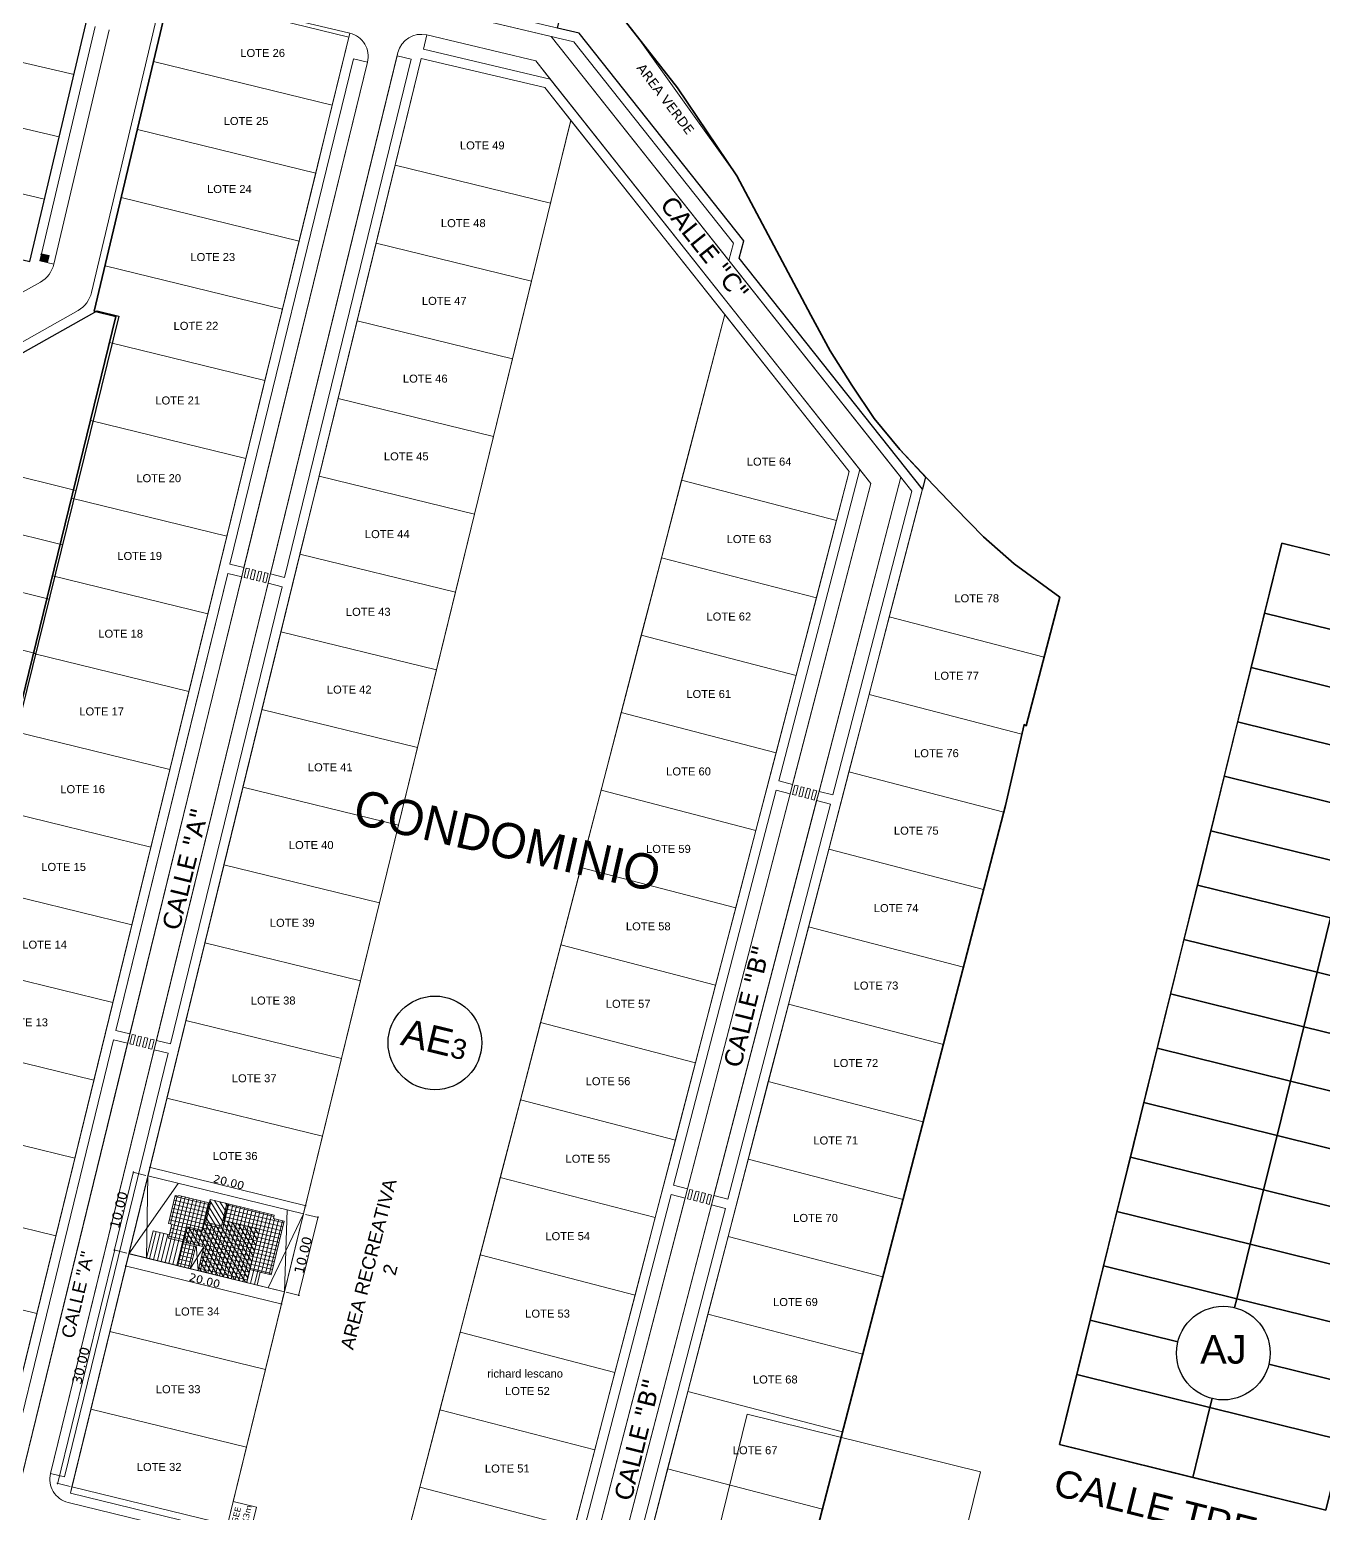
# Model space of a CAD drawing. Header units: millimetres. Extents: x 547073 to 557369, y 9424164 to 9429566.
# Drawn here: x 548943.2 to 549104.9, y 9427063.9 to 9427249.3 of the extents above; entities that cross this region are included whole.
import ezdxf

# ---------------------------------------------------------------- set-up
doc = ezdxf.new("R2010")
doc.units = ezdxf.units.MM
for name, color, linetype, lineweight in [('00 Estacionamientos', 251, 'Continuous', 15), ('00 Lotes', 7, 'Continuous', 15), ('00 Manzana', 170, 'Continuous', 25), ('00 Recreación pública', 94, 'Continuous', 15), ('00 Veredas', 253, 'Continuous', 15), ('cotas', 51, 'Continuous', 25), ('MANZANAS', 1, 'Continuous', 30), ('textos_Pen_No__5', 240, 'Continuous', 15), ('VIVIENDA', 7, 'Continuous', 30), ('Z - TRAZADO AREAS VERDES', 3, 'Continuous', 9), ('Z -TRAZADO BLOCKGRASS', 129, 'Continuous', 9), ('Z-TRAZADO COTAS 1', 5, 'Continuous', 20), ('Z-TRAZADO LOTES', 1, 'Continuous', 13), ('Z-TRAZADO VEREDAS', 6, 'Continuous', 20), ('Z-TRAZADO VIAS', 7, 'Continuous', 9)]:
    doc.layers.add(name, color=color, linetype=linetype, lineweight=lineweight)
doc.layers.add('TEXTO-CATASTRO', color=12, linetype='Continuous')
doc.layers.add('Y56', color=112, linetype='Continuous')
doc.styles.add('- Txt B', font='verdana.ttf', dxfattribs={"height": 0.4})
doc.styles.add('- Txt K', font='verdana.ttf', dxfattribs={"height": 0.15})
doc.styles.add('KBYOZ', font='micross.ttf')
doc.dimstyles.new('1EN100', dxfattribs={"dimtxt": 0.15, "dimasz": 0.15, "dimexe": 0.1, "dimexo": 0.25, "dimgap": 0.05, "dimtad": 1, "dimzin": 1, "dimdsep": 46, "dimtxsty": '- Txt K', "dimblk": 'ARCHTICK', "dimcen": 0, "dimdle": 0.1, "dimclrd": 256, "dimclre": 256, "dimclrt": 7, "dimadec": 0, "dimazin": 0, "dimtfac": 1, "dimtix": 1, "dimtmove": 0, "dimatfit": 1, "dimfxl": 0.1, "dimtvp": 1, "dimtolj": 1, "dimtzin": 0, "dimlwd": 9, "dimlwe": 9, "dimarcsym": 0})

# ---------------------------------------------------------------- blocks, each defined once
blk = doc.blocks.new('A$C7D0267D4')
at = {"layer": 'MANZANAS'}
blk.add_lwpolyline([(452.14, 413.52), (479.92, 526.14), (513.22, 517.93), (485.44, 405.3), (452.14, 413.52)], dxfattribs=at)
at = {"layer": 'TEXTO-CATASTRO'}
blk.add_circle((472.62, 424.94), 5.85, dxfattribs=at)
at = {"layer": 'VIVIENDA'}
for points in [[(496.57, 522.03), (479.92, 526.14), (477.76, 517.4), (494.41, 513.3)], [(494.41, 513.3), (477.76, 517.4), (476.09, 510.61), (492.74, 506.5)], [(492.74, 506.5), (476.09, 510.61), (474.41, 503.81), (491.06, 499.7)], [(491.06, 499.7), (474.41, 503.81), (472.73, 497.01), (489.38, 492.91)], [(489.38, 492.91), (472.73, 497.01), (471.06, 490.22), (487.71, 486.11)], [(487.71, 486.11), (471.06, 490.22), (469.38, 483.42), (486.03, 479.31)], [(469.38, 483.42), (467.7, 476.62), (484.36, 472.52), (486.03, 479.31)], [(502.68, 475.21), (486.03, 479.31), (484.36, 472.52), (501.01, 468.41)], [(484.36, 472.52), (467.7, 476.62), (466.03, 469.83), (482.68, 465.72)], [(501.01, 468.41), (484.36, 472.52), (482.68, 465.72), (499.33, 461.62)], [(482.68, 465.72), (466.03, 469.83), (464.35, 463.03), (481, 458.93)], [(499.33, 461.62), (482.68, 465.72), (481, 458.93), (497.65, 454.82)], [(481, 458.93), (464.35, 463.03), (462.68, 456.24), (479.33, 452.13)], [(497.65, 454.82), (481, 458.93), (479.33, 452.13), (495.98, 448.02)], [(479.33, 452.13), (462.68, 456.24), (461, 449.44), (477.65, 445.33)], [(495.98, 448.02), (479.33, 452.13), (477.65, 445.33), (494.3, 441.23)], [(477.65, 445.33), (461, 449.44), (459.32, 442.64), (475.98, 438.54)], [(494.3, 441.23), (477.65, 445.33), (475.98, 438.54), (492.63, 434.43)], [(475.98, 438.54), (459.32, 442.64), (457.65, 435.85), (474.3, 431.74)], [(492.63, 434.43), (475.98, 438.54), (474.3, 431.74), (490.95, 427.63)], [(470.95, 418.15), (454.3, 422.25), (452.14, 413.52), (468.79, 409.41)], [(487.6, 414.04), (470.95, 418.15), (468.79, 409.41), (485.44, 405.3)]]:
    blk.add_lwpolyline(points, close=True, dxfattribs=at)
for points in [[(474.02, 430.62), (474.3, 431.74), (457.65, 435.85), (455.97, 429.05), (466.94, 426.34)], [(478.3, 423.54), (489.27, 420.84), (490.95, 427.63), (474.3, 431.74), (474.02, 430.62)], [(466.94, 426.34), (455.97, 429.05), (454.3, 422.25), (470.95, 418.15), (471.22, 419.26)], [(471.22, 419.26), (470.95, 418.15), (487.6, 414.04), (489.27, 420.84), (478.3, 423.54)]]:
    blk.add_lwpolyline(points, dxfattribs=at)
at = {"layer": 'TEXTO-CATASTRO', "insert": (472.63, 425.38), "char_height": 3.564, "width": 0.000165, "attachment_point": 5, "rotation": 0.0806, "style": 'KBYOZ'}
blk.add_mtext('AJ', dxfattribs=at)
at = {"layer": 'TEXTO-CATASTRO', "color": 7, "insert": (465.69, 405.35), "char_height": 3.4, "width": 0.0000000002, "attachment_point": 5, "rotation": 346, "style": 'KBYOZ'}
blk.add_mtext('CALLE TRES', dxfattribs=at)
blk = doc.blocks.new('_ArchTick')
at = {"color": 0, "linetype": 'ByBlock', "const_width": 0.15}
blk.add_lwpolyline([(-0.5, -0.5), (0.5, 0.5)], dxfattribs=at)
blk = doc.blocks.new('*D150')
at = {"layer": '00 Lotes', "lineweight": 9, "transparency": 16777216}
for p, q in [((548953.78, 9427096.72), (548956.2, 9427106.63)), ((548957.74, 9427106.15), (548956.08, 9427106.56)), ((548955.37, 9427096.44), (548953.71, 9427096.84))]:
    blk.add_line(p, q, dxfattribs=at)
at = {"layer": 'Defpoints', "color": 0, "lineweight": 70, "transparency": 16777216}
for p in [(548956.18, 9427106.53), (548957.99, 9427106.09), (548955.61, 9427096.38)]:
    blk.add_point(p, dxfattribs=at)
at = {"layer": '00 Lotes', "lineweight": 9, "transparency": 16777216, "xscale": 0.15, "yscale": 0.15, "zscale": 0.15}
for p, rotation in [((548956.18, 9427106.53), 76.2658366561092), ((548953.81, 9427096.82), 256.2658366561092)]:
    blk.add_blockref('_ArchTick', p, dxfattribs=dict(at, rotation=rotation))
at = {"layer": '00 Lotes', "color": 7, "lineweight": 70, "transparency": 16777216, "insert": (548954.34, 9427101.84), "char_height": 0.15, "attachment_point": 5, "rotation": 76.2658, "style": '- Txt K'}
blk.add_mtext('\\A1;{\\H8x;10.00}', dxfattribs=at)
blk = doc.blocks.new('*D152')
at = {"layer": '00 Lotes', "lineweight": 9, "transparency": 16777216}
for p, q in [((548958.05, 9427106.33), (548958.27, 9427107.24)), ((548958.15, 9427107.17), (548977.77, 9427102.37)), ((548977.47, 9427101.58), (548977.69, 9427102.49))]:
    blk.add_line(p, q, dxfattribs=at)
at = {"layer": 'Defpoints', "color": 0, "lineweight": 70, "transparency": 16777216}
for p in [(548957.99, 9427106.09), (548977.67, 9427102.39), (548977.41, 9427101.34)]:
    blk.add_point(p, dxfattribs=at)
at = {"layer": '00 Lotes', "lineweight": 9, "transparency": 16777216, "xscale": 0.15, "yscale": 0.15, "zscale": 0.15}
for p, rotation in [((548958.24, 9427107.14), 166.2597711168246), ((548977.67, 9427102.39), 346.2597711168246)]:
    blk.add_blockref('_ArchTick', p, dxfattribs=dict(at, rotation=rotation))
at = {"layer": '00 Lotes', "color": 7, "lineweight": 70, "transparency": 16777216, "insert": (548968.09, 9427105.32), "char_height": 0.15, "attachment_point": 5, "rotation": 346.2598, "style": '- Txt K'}
blk.add_mtext('\\A1;{\\H6.66667x;20.00}', dxfattribs=at)
blk = doc.blocks.new('*D154')
at = {"layer": '00 Lotes', "lineweight": 9, "transparency": 16777216}
for p, q in [((548976.82, 9427091.09), (548979.24, 9427101)), ((548977.66, 9427101.28), (548979.32, 9427100.88)), ((548975.28, 9427091.57), (548976.94, 9427091.16))]:
    blk.add_line(p, q, dxfattribs=at)
at = {"layer": 'Defpoints', "color": 0, "lineweight": 70, "transparency": 16777216}
for p in [(548977.41, 9427101.34), (548979.22, 9427100.9), (548975.04, 9427091.63)]:
    blk.add_point(p, dxfattribs=at)
at = {"layer": '00 Lotes', "lineweight": 9, "transparency": 16777216, "xscale": 0.15, "yscale": 0.15, "zscale": 0.15}
for p, rotation in [((548979.22, 9427100.9), 76.25370556771273), ((548976.84, 9427091.19), 256.2537055677128)]:
    blk.add_blockref('_ArchTick', p, dxfattribs=dict(at, rotation=rotation))
at = {"layer": '00 Lotes', "color": 7, "lineweight": 70, "transparency": 16777216, "insert": (548977.38, 9427096.2), "char_height": 0.15, "attachment_point": 5, "rotation": 76.2537, "style": '- Txt K'}
blk.add_mtext('\\A1;{\\H8x;10.00}', dxfattribs=at)
blk = doc.blocks.new('*D156')
at = {"layer": '00 Lotes', "lineweight": 9, "transparency": 16777216}
for p, q in [((548955.14, 9427094.86), (548974.76, 9427090.06)), ((548955.55, 9427096.14), (548955.21, 9427094.74)), ((548974.98, 9427091.38), (548974.64, 9427089.99))]:
    blk.add_line(p, q, dxfattribs=at)
at = {"layer": 'Defpoints', "color": 0, "lineweight": 70, "transparency": 16777216}
for p in [(548955.61, 9427096.38), (548975.04, 9427091.63), (548974.66, 9427090.08)]:
    blk.add_point(p, dxfattribs=at)
at = {"layer": '00 Lotes', "lineweight": 9, "transparency": 16777216, "xscale": 0.15, "yscale": 0.15, "zscale": 0.15}
for p, rotation in [((548955.23, 9427094.83), 166.2574379351827), ((548974.66, 9427090.08), 346.2574379351827)]:
    blk.add_blockref('_ArchTick', p, dxfattribs=dict(at, rotation=rotation))
at = {"layer": '00 Lotes', "color": 7, "lineweight": 70, "transparency": 16777216, "insert": (548965.08, 9427093.01), "char_height": 0.15, "attachment_point": 5, "rotation": 346.2574, "style": '- Txt K'}
blk.add_mtext('\\A1;{\\H6.66667x;20.00}', dxfattribs=at)
blk = doc.blocks.new('*D158')
at = {"layer": '00 Lotes', "lineweight": 9, "transparency": 16777216}
for p, q in [((548953.84, 9427096.91), (548946.68, 9427067.57)), ((548955.37, 9427096.44), (548953.72, 9427096.84)), ((548948.26, 9427067.29), (548946.61, 9427067.69))]:
    blk.add_line(p, q, dxfattribs=at)
at = {"layer": 'Defpoints', "color": 0, "lineweight": 70, "transparency": 16777216}
for p in [(548955.61, 9427096.38), (548946.71, 9427067.67), (548948.5, 9427067.23)]:
    blk.add_point(p, dxfattribs=at)
at = {"layer": '00 Lotes', "lineweight": 9, "transparency": 16777216, "xscale": 0.15, "yscale": 0.15, "zscale": 0.15}
for p, rotation in [((548953.82, 9427096.82), 76.28998156392312), ((548946.71, 9427067.67), 256.2899815639231)]:
    blk.add_blockref('_ArchTick', p, dxfattribs=dict(at, rotation=rotation))
at = {"layer": '00 Lotes', "color": 7, "lineweight": 70, "transparency": 16777216, "insert": (548949.61, 9427082.4), "char_height": 0.15, "attachment_point": 5, "rotation": 76.29, "style": '- Txt K'}
blk.add_mtext('\\A1;{\\H8x;30.00}', dxfattribs=at)
blk = doc.blocks.new('GBDFBDF')
at = {"layer": 'textos_Pen_No__5', "lineweight": 0, "true_color": 0x00bb5e}
h = blk.add_hatch(dxfattribs=at)
h.set_pattern_fill('_USER', color=112, scale=0.5, angle=270, pattern_type=0)
h.set_pattern_definition([(269.999999991, (-11.927, 0), (0.5, -8e-11), [])])
h.paths.add_polyline_path([(549109.78, 9427222.54), (549112.68, 9427222.54), (549112.68, 9427220.54), (549110.23, 9427220.54), (549110.23, 9427216.49), (549110.33, 9427216.49), (549110.33, 9427216.04), (549113.93, 9427216.04), (549113.93, 9427216.49), (549115.73, 9427216.49), (549115.73, 9427218.44), (549118.78, 9427218.44), (549118.78, 9427220.04), (549115.73, 9427220.04), (549115.73, 9427221.04), (549116.43, 9427221.04), (549118.78, 9427221.04), (549118.78, 9427227.29), (549117.13, 9427227.29), (549117.13, 9427230.04), (549110.23, 9427230.04), (549110.23, 9427228.64), (549109.78, 9427228.64)])
h = blk.add_hatch(dxfattribs=at)
h.set_pattern_fill('_USER', color=112, scale=0.5, angle=180, pattern_type=0)
h.set_pattern_definition([(179.999999991, (0, 0), (-8e-11, -0.5), [])])
h.paths.add_polyline_path([(549118.78, 9427228.64), (549117.13, 9427228.64), (549117.13, 9427230.04), (549110.23, 9427230.04), (549110.23, 9427228.64), (549109.78, 9427228.64), (549109.78, 9427222.54), (549112.68, 9427222.54), (549112.68, 9427220.54), (549110.23, 9427220.54), (549110.23, 9427216.49), (549110.33, 9427216.49), (549110.33, 9427216.04), (549113.93, 9427216.04), (549113.93, 9427216.49), (549115.28, 9427216.49), (549115.28, 9427214.41), (549118.78, 9427214.41), (549118.78, 9427220.04), (549115.73, 9427220.04), (549115.73, 9427221.04), (549116.43, 9427221.04), (549118.78, 9427221.04)])
h = blk.add_hatch(dxfattribs=at)
h.set_pattern_fill('_USER', color=112, scale=0.5, angle=225, pattern_type=0)
h.set_pattern_definition([(224.999999991, (-49.28676, 0.0017), (0.353553390537, -0.35355339065), [])])
h.paths.add_polyline_path([(549111.93, 9427222.69), (549109.78, 9427222.69), (549109.78, 9427220.39), (549113.78, 9427220.39), (549113.78, 9427218.44), (549115.73, 9427218.4), (549115.73, 9427221.04), (549118.78, 9427221.04), (549118.78, 9427227.29), (549111.93, 9427227.29)])
for p, q in [((549118.78, 9427232.14, 0), (549108.78, 9427230.04, 0)), ((549118.78, 9427230.04, 0), (549108.78, 9427232.14, 0)), ((549115.73, 9427220.04, 0), (549118.78, 9427221.04, 0)), ((549115.73, 9427221.04, 0), (549118.78, 9427220.04, 0)), ((549118.78, 9427212.14, 0), (549108.78, 9427216.04, 0)), ((549108.78, 9427212.14, 0), (549118.78, 9427214.41, 0))]:
    blk.add_line(p, q)
at = {"elevation": 0}
for points in [[(549108.78, 9427212.14), (549118.78, 9427212.14), (549118.78, 9427232.14), (549108.78, 9427232.14)], [(549118.78, 9427227.29), (549117.13, 9427227.29), (549117.13, 9427230.04), (549110.23, 9427230.04), (549110.23, 9427228.64), (549109.78, 9427228.64), (549109.78, 9427222.54), (549112.68, 9427222.54), (549112.68, 9427220.54), (549110.23, 9427220.54), (549110.23, 9427216.49), (549110.33, 9427216.49), (549110.33, 9427216.04), (549113.93, 9427216.04), (549113.93, 9427216.49), (549115.73, 9427216.49), (549115.73, 9427218.44), (549118.78, 9427218.44), (549118.78, 9427220.04), (549115.73, 9427220.04), (549115.73, 9427221.04), (549116.43, 9427221.04), (549116.43, 9427221.04), (549118.78, 9427221.04)], [(549118.78, 9427228.64), (549117.13, 9427228.64), (549117.13, 9427230.04), (549110.23, 9427230.04), (549110.23, 9427228.64), (549109.78, 9427228.64), (549109.78, 9427222.54), (549112.68, 9427222.54), (549112.68, 9427220.54), (549110.23, 9427220.54), (549110.23, 9427216.49), (549110.33, 9427216.49), (549110.33, 9427216.04), (549113.93, 9427216.04), (549113.93, 9427216.49), (549115.28, 9427216.49), (549115.28, 9427214.41), (549118.78, 9427214.41), (549118.78, 9427220.04), (549115.73, 9427220.04), (549115.73, 9427221.04), (549116.43, 9427221.04), (549116.43, 9427221.04), (549118.78, 9427221.04)], [(549113.78, 9427218.44), (549115.73, 9427218.4), (549115.73, 9427221.04), (549118.78, 9427221.04), (549118.78, 9427227.29), (549111.93, 9427227.29), (549111.93, 9427222.69), (549109.78, 9427222.69), (549109.78, 9427220.39), (549113.78, 9427220.39)]]:
    blk.add_lwpolyline(points, close=True, dxfattribs=at)

msp = doc.modelspace()

# ---------------------------------------------------------------- hatches: boundary and pattern name
h = msp.add_hatch()
h.set_pattern_fill('ANSI31', color=256, scale=0.85, angle=211, style=0)
h.set_pattern_definition([(256, (-6120.45241, 7539.05218), (0.1030939209168, -0.0257042014075), [])])
h.paths.add_polyline_path([(548945.665, 9427221.087), (548944.692, 9427221.317), (548944.485, 9427220.441), (548945.458, 9427220.211)])

# ---------------------------------------------------------------- linework, layer by layer
at = {"lineweight": 35}
msp.add_lwpolyline([(548962.308, 9427260.625), (548951.279, 9427214.145), (548953.98, 9427213.484), (548903.3, 9427006.222)], dxfattribs=at)
msp.add_lwpolyline([(548940.893, 9426997.03, -0.0320832), (548995.696, 9427028.56), (549015.01, 9427037.566, -0.0124437), (549037.713, 9427046.894), (549065.143, 9427152.373), (549067.469, 9427162.495), (549067.737, 9427162.349), (549071.918, 9427178.427), (549066.211, 9427182.574), (549062.407, 9427185.958), (549058.867, 9427189.558), (549055.376, 9427193.179), (549051.94, 9427196.844), (549048.741, 9427200.725), (549045.925, 9427204.915), (549043.231, 9427209.196), (549040.807, 9427213.664), (549031.59, 9427231.046), (549024.17, 9427242.041), (549014.473, 9427254.476)], format="xyb", dxfattribs=at)
at = {"layer": '00 Estacionamientos'}
msp.add_line((548946.237, 9427220.027), (548953.163, 9427249.316), dxfattribs=at)
at = {"layer": '00 Lotes'}
for p, q in [((548948.752, 9427243.698), (548934.154, 9427247.15)), ((548946.91, 9427235.912), (548932.313, 9427239.364)), ((548945.069, 9427228.127), (548930.472, 9427231.579)), ((548927.727, 9427196.992), (548948.991, 9427191.748)), ((548926.051, 9427190.195), (548947.314, 9427184.951)), ((548924.375, 9427183.399), (548945.638, 9427178.155)), ((548922.698, 9427176.603), (548943.962, 9427171.359))]:
    msp.add_line(p, q, dxfattribs=at)
for points in [[(548981.027, 9427239.898), (548983.106, 9427248.397), (548960.706, 9427253.874), (548958.686, 9427245.36)], [(548978.949, 9427231.398), (548981.027, 9427239.898), (548958.686, 9427245.36), (548956.666, 9427236.847)], [(549008.292, 9427227.62), (549010.822, 9427237.969), (549007.564, 9427242.076), (548992.132, 9427245.737), (548988.864, 9427232.371)], [(548976.871, 9427222.898), (548978.949, 9427231.398), (548956.666, 9427236.847), (548954.646, 9427228.333)], [(549005.916, 9427217.907), (549008.292, 9427227.62), (548988.864, 9427232.371), (548986.489, 9427222.657)], [(548974.793, 9427214.399), (548976.871, 9427222.898), (548954.646, 9427228.333), (548952.626, 9427219.819)], [(549003.541, 9427208.193), (549005.916, 9427217.907), (548986.489, 9427222.657), (548984.114, 9427212.943)], [(548972.607, 9427205.462), (548974.793, 9427214.399), (548952.626, 9427219.819), (548951.279, 9427214.145), (548953.98, 9427213.484), (548953.18, 9427210.212)], [(549024.666, 9427193.018), (549030.058, 9427213.719), (549045.617, 9427194.104), (549044.026, 9427187.984)], [(549001.166, 9427198.479), (549003.541, 9427208.193), (548984.114, 9427212.943), (548981.738, 9427203.229)], [(548950.804, 9427200.499), (548953.18, 9427210.212), (548972.607, 9427205.462), (548970.232, 9427195.748)], [(548998.791, 9427188.765), (549001.166, 9427198.479), (548981.738, 9427203.229), (548979.363, 9427193.516)], [(548948.429, 9427190.785), (548950.804, 9427200.499), (548970.232, 9427195.748), (548967.857, 9427186.034)], [(548996.416, 9427179.051), (548998.791, 9427188.765), (548979.363, 9427193.516), (548976.988, 9427183.802)], [(549041.509, 9427178.306), (549044.026, 9427187.984), (549024.67, 9427193.017), (549022.153, 9427183.339)], [(549069.963, 9427170.906), (549071.918, 9427178.427), (549066.211, 9427182.574), (549062.407, 9427185.958), (549058.867, 9427189.558), (549055.376, 9427193.179), (549055.152, 9427193.419), (549055.152, 9427193.419), (549050.606, 9427175.94), (549069.963, 9427170.906)], [(548946.054, 9427181.071), (548948.429, 9427190.785), (548967.857, 9427186.034), (548965.482, 9427176.321)], [(548994.04, 9427169.338), (548996.416, 9427179.051), (548976.988, 9427183.802), (548974.613, 9427174.088)], [(549038.992, 9427168.627), (549041.509, 9427178.306), (549022.153, 9427183.339), (549019.636, 9427173.661)], [(548943.679, 9427171.357), (548946.054, 9427181.071), (548965.482, 9427176.321), (548963.107, 9427166.607)], [(549067.193, 9427161.294), (549067.469, 9427162.495), (549067.737, 9427162.349), (549069.963, 9427170.906), (549050.606, 9427175.94), (549048.09, 9427166.262)], [(548991.665, 9427159.624), (548994.04, 9427169.338), (548974.613, 9427174.088), (548972.238, 9427164.374)], [(549036.475, 9427158.949), (549038.992, 9427168.627), (549019.636, 9427173.661), (549017.119, 9427163.983)], [(548941.304, 9427161.643), (548943.679, 9427171.357), (548963.107, 9427166.607), (548960.731, 9427156.893)], [(549064.929, 9427151.55), (549065.143, 9427152.373), (549067.193, 9427161.294), (549048.09, 9427166.262), (549045.573, 9427156.583)], [(548989.29, 9427149.91), (548991.665, 9427159.624), (548972.238, 9427164.374), (548969.862, 9427154.66)], [(549033.959, 9427149.271), (549036.475, 9427158.949), (549017.119, 9427163.983), (549014.602, 9427154.305)], [(548938.928, 9427151.93), (548941.304, 9427161.643), (548960.731, 9427156.893), (548958.356, 9427147.179)], [(549062.412, 9427141.872), (549064.929, 9427151.55), (549045.573, 9427156.583), (549043.056, 9427146.905)], [(548986.915, 9427140.196), (548989.29, 9427149.91), (548969.862, 9427154.66), (548967.487, 9427144.946)], [(549031.442, 9427139.593), (549033.959, 9427149.271), (549014.602, 9427154.305), (549012.086, 9427144.627)], [(548936.553, 9427142.216), (548938.928, 9427151.93), (548958.356, 9427147.179), (548955.981, 9427137.465)], [(549059.895, 9427132.194), (549062.412, 9427141.872), (549043.056, 9427146.905), (549040.539, 9427137.227)], [(548984.54, 9427130.482), (548986.915, 9427140.196), (548967.487, 9427144.946), (548965.112, 9427135.233)], [(549028.925, 9427129.915), (549031.442, 9427139.593), (549012.086, 9427144.627), (549009.569, 9427134.949)], [(548934.178, 9427132.502), (548936.553, 9427142.216), (548955.981, 9427137.465), (548953.606, 9427127.751)], [(549057.379, 9427122.516), (549059.895, 9427132.194), (549040.539, 9427137.227), (549038.022, 9427127.549)], [(548982.164, 9427120.768), (548984.54, 9427130.482), (548965.112, 9427135.233), (548962.737, 9427125.519)], [(549026.408, 9427120.237), (549028.925, 9427129.915), (549009.569, 9427134.949), (549007.052, 9427125.271)], [(548931.803, 9427122.788), (548934.178, 9427132.502), (548953.606, 9427127.751), (548951.23, 9427118.038)], [(549054.862, 9427112.837), (549057.379, 9427122.516), (549038.022, 9427127.549), (549035.506, 9427117.871)], [(548979.789, 9427111.055), (548982.164, 9427120.768), (548962.737, 9427125.519), (548960.361, 9427115.805)], [(549023.891, 9427110.559), (549026.408, 9427120.237), (549007.052, 9427125.271), (549004.535, 9427115.592)], [(548929.428, 9427113.074), (548931.803, 9427122.788), (548951.23, 9427118.038), (548948.855, 9427108.324)], [(549052.345, 9427103.159), (549054.862, 9427112.837), (549035.506, 9427117.871), (549032.989, 9427108.193)], [(548977.414, 9427101.341), (548979.789, 9427111.055), (548960.361, 9427115.805), (548957.986, 9427106.091)], [(549021.375, 9427100.881), (549023.891, 9427110.559), (549004.535, 9427115.592), (549002.018, 9427105.914)], [(548927.052, 9427103.36), (548929.428, 9427113.074), (548948.855, 9427108.324), (548946.48, 9427098.61)], [(549049.828, 9427093.481), (549052.345, 9427103.159), (549032.989, 9427108.193), (549030.472, 9427098.515)], [(548975.039, 9427091.627), (548977.414, 9427101.341), (548957.986, 9427106.091), (548955.611, 9427096.377)], [(549018.858, 9427091.203), (549021.375, 9427100.881), (549002.018, 9427105.914), (548999.501, 9427096.236)], [(548924.677, 9427093.647), (548927.052, 9427103.36), (548946.48, 9427098.61), (548944.105, 9427088.896)], [(549047.311, 9427083.803), (549049.828, 9427093.481), (549030.472, 9427098.515), (549027.955, 9427088.837)], [(548972.664, 9427081.913), (548975.039, 9427091.627), (548955.611, 9427096.377), (548953.236, 9427086.663)], [(549016.341, 9427081.525), (549018.858, 9427091.203), (548999.501, 9427096.236), (548996.985, 9427086.558)], [(548922.302, 9427083.933), (548924.677, 9427093.647), (548944.105, 9427088.896), (548941.73, 9427079.182)], [(549044.794, 9427074.125), (549047.311, 9427083.803), (549027.955, 9427088.837), (549025.438, 9427079.159)], [(548970.288, 9427072.199), (548972.664, 9427081.913), (548953.236, 9427086.663), (548950.861, 9427076.95)], [(549013.824, 9427071.846), (549016.341, 9427081.525), (548996.985, 9427086.558), (548994.468, 9427076.88)], [(549042.278, 9427064.447), (549044.794, 9427074.125), (549025.438, 9427079.159), (549022.921, 9427069.481)], [(548967.913, 9427062.485), (548970.288, 9427072.199), (548950.861, 9427076.95), (548948.485, 9427067.236)], [(549011.307, 9427062.168), (549013.824, 9427071.846), (548994.468, 9427076.88), (548991.951, 9427067.202)], [(549039.761, 9427054.769), (549042.278, 9427064.447), (549022.921, 9427069.481), (549020.405, 9427059.802)], [(549008.79, 9427052.49), (549011.307, 9427062.168), (548991.951, 9427067.202), (548989.361, 9427057.241)]]:
    msp.add_lwpolyline(points, close=True, dxfattribs=at)
at = {"layer": '00 Manzana'}
msp.add_lwpolyline([(548928.631, 9427223.794), (548943.228, 9427220.342), (548950.245, 9427250.012), (548961.551, 9427297.503), (548968.488, 9427324.487), (548976.916, 9427360.766, -1.4470924), (548976.916, 9427360.766), (548976.916, 9427360.766), (548976.916, 9427360.766), (548976.916, 9427360.766), (548976.916, 9427360.766), (548962.352, 9427364.357), (548953.917, 9427328.052), (548946.99, 9427301.107), (548946.99, 9427301.107), (548946.99, 9427301.107), (548935.653, 9427253.486), (548928.631, 9427223.794)], format="xyb", dxfattribs=at)
msp.add_lwpolyline([(548881.993, 9427011.548), (548928.808, 9427201.377), (548951.64, 9427214.195), (548954.361, 9427213.524), (548954.361, 9427213.524), (548903.257, 9427006.304), (548903.257, 9427006.304), (548903.257, 9427006.304), (548881.993, 9427011.548)], dxfattribs=at)
at = {"layer": '00 Recreación pública'}
msp.add_lwpolyline([(549032.873, 9427076.301), (549062.001, 9427069.118), (549051.944, 9427028.34), (549022.817, 9427035.523), (549032.873, 9427076.301)], dxfattribs=at)
at = {"layer": '00 Veredas'}
for p, q in [((548958.418, 9427248.072), (548969.706, 9427295.484)), ((548944.485, 9427220.441), (548951.412, 9427249.735)), ((548950.946, 9427216.479), (548958.418, 9427248.072)), ((548945.665, 9427221.087), (548944.692, 9427221.317)), ((548945.458, 9427220.211), (548945.665, 9427221.087)), ((548946.237, 9427220.027), (548944.485, 9427220.441)), ((548940.74, 9427215.645), (548944.544, 9427217.781)), ((548929.089, 9427202.911), (548949.254, 9427214.232))]:
    msp.add_line(p, q, dxfattribs=at)
for centre in [(548942.831, 9427220.833), (548947.54, 9427217.284)]:
    msp.add_arc(centre, 3.5, 299.31243, 346.69494, dxfattribs=at)
at = {"layer": 'TEXTO-CATASTRO'}
msp.add_lwpolyline([(549043.231, 9427209.196), (549045.925, 9427204.915), (549048.741, 9427200.725), (549051.94, 9427196.844), (549055.152, 9427193.418), (549054.76, 9427191.911), (549031.882, 9427220.752), (549032.449, 9427222.933), (549011.881, 9427248.862), (549009.167, 9427249.506), (549011.436, 9427259.069), (549014.63, 9427255.102), (549014.473, 9427254.476), (549024.17, 9427242.041), (549031.586, 9427231.052), (549031.59, 9427231.047), (549040.807, 9427213.664)], close=True, dxfattribs=at)
msp.add_circle((548993.845, 9427122.716), 5.85, dxfattribs=at)
at = {"layer": 'Z - TRAZADO AREAS VERDES', "transparency": 33554684}
msp.add_lwpolyline([(549014.63, 9427255.102), (549011.436, 9427259.069), (549009.167, 9427249.506), (549011.881, 9427248.862), (549032.449, 9427222.933), (549031.882, 9427220.752), (549054.76, 9427191.911), (549055.152, 9427193.418), (549051.943, 9427196.841), (549048.736, 9427200.731), (549045.924, 9427204.917), (549043.234, 9427209.191), (549040.807, 9427213.664), (549031.586, 9427231.052), (549018.62, 9427249.159), (549014.473, 9427254.476)], dxfattribs=at)
for points in [[(548960.706, 9427253.874), (548960.784, 9427254.203), (548983.224, 9427248.879), (548983.106, 9427248.397)], [(548948.295, 9427066.459), (548948.485, 9427067.236), (548967.913, 9427062.485), (548970.827, 9427061.773), (548971.54, 9427064.687), (548968.626, 9427065.4), (549010.667, 9427237.334), (549010.667, 9427237.334), (549010.822, 9427237.969), (549010.822, 9427237.969), (549030.058, 9427213.719), (548989.361, 9427057.241), (549008.79, 9427052.49), (549008.589, 9427051.716)]]:
    msp.add_lwpolyline(points, close=True, dxfattribs=at)
at = {"layer": 'Z -TRAZADO BLOCKGRASS'}
for points in [[(548992.417, 9427246.903), (548992.825, 9427248.656), (549006.438, 9427245.426), (549008.246, 9427243.147)], [(549008.369, 9427248.462), (549030.57, 9427220.475), (549031.137, 9427222.656), (549011.2, 9427247.791)], [(548967.954, 9427181.378), (548953.988, 9427124.261), (548955.736, 9427123.833), (548969.702, 9427180.951)], [(548953.703, 9427123.095), (548938.43, 9427060.635), (548940.178, 9427060.208), (548955.451, 9427122.668)]]:
    msp.add_lwpolyline(points, close=True, dxfattribs=at)
msp.add_lwpolyline([(548985.425, 9427245.252), (548983.677, 9427245.68), (548968.239, 9427182.544), (548969.987, 9427182.116), (548985.425, 9427245.252, 1.4966058), (548985.425, 9427245.252), (548985.425, 9427245.252)], format="xyb", close=True, dxfattribs=at)
at = {"layer": 'Z -TRAZADO BLOCKGRASS', "transparency": 33554684}
for points in [[(548973.29, 9427181.309), (548989.123, 9427246.061), (548990.872, 9427245.634), (548975.038, 9427180.881)], [(549036.806, 9427155.454), (549046.929, 9427194.381), (549048.33, 9427192.615), (549038.548, 9427155)], [(549041.839, 9427154.145), (549052.047, 9427193.4), (549053.448, 9427191.634), (549043.581, 9427153.692)], [(548959.039, 9427123.026), (548973.005, 9427180.143), (548974.753, 9427179.716), (548960.787, 9427122.598)], [(549025.411, 9427104.481), (549023.668, 9427104.934), (549036.504, 9427154.292), (549038.246, 9427153.839)], [(549028.701, 9427103.625), (549041.537, 9427152.983), (549043.279, 9427152.53), (549030.443, 9427103.172)], [(548945.809, 9427068.92), (548958.754, 9427121.86), (548960.502, 9427121.433), (548947.557, 9427068.492)], [(549011.946, 9427052.703), (549025.108, 9427103.319), (549023.366, 9427103.772), (549010.204, 9427053.156)], [(549013.115, 9427043.69), (549028.399, 9427102.464), (549030.141, 9427102.011), (549014.857, 9427043.237)]]:
    msp.add_lwpolyline(points, close=True, dxfattribs=at)
at = {"layer": 'Z-TRAZADO LOTES'}
msp.add_lwpolyline([(548967.913, 9427062.485), (548968.626, 9427065.4), (548971.54, 9427064.687), (548970.827, 9427061.773)], close=True, dxfattribs=at)
at = {"layer": 'Z-TRAZADO VEREDAS'}
for points in [[(549011.2, 9427247.791), (549031.137, 9427222.656), (549030.57, 9427220.475), (549053.448, 9427191.634), (549043.581, 9427153.692), (549041.839, 9427154.145), (549041.537, 9427152.983), (549043.279, 9427152.53), (549030.443, 9427103.172), (549028.701, 9427103.625), (549028.399, 9427102.464), (549030.141, 9427102.011), (549014.857, 9427043.237), (549013.115, 9427043.69), (549012.574, 9427041.61), (549015.477, 9427040.855), (549054.76, 9427191.911), (549031.882, 9427220.752), (549032.449, 9427222.933), (549011.881, 9427248.862), (548962.308, 9427260.625), (548962.308, 9427260.625), (548962.031, 9427259.457)], [(548948.295, 9427066.459), (549008.589, 9427051.716), (549045.617, 9427194.104), (549007.564, 9427242.076), (548992.132, 9427245.737)], [(548970.279, 9427182.045), (548969.994, 9427180.879), (548970.382, 9427180.784), (548970.667, 9427181.95)], [(548971.056, 9427181.855), (548970.771, 9427180.689), (548971.159, 9427180.594), (548971.444, 9427181.76)], [(548971.833, 9427181.665), (548971.548, 9427180.499), (548971.936, 9427180.404), (548972.221, 9427181.57)], [(548972.61, 9427181.475), (548972.325, 9427180.309), (548972.714, 9427180.214), (548972.999, 9427181.38)], [(549038.839, 9427154.925), (549038.537, 9427153.764), (549038.924, 9427153.663), (549039.226, 9427154.824)], [(549039.613, 9427154.724), (549039.311, 9427153.562), (549039.698, 9427153.462), (549040, 9427154.623)], [(549040.387, 9427154.522), (549040.085, 9427153.361), (549040.472, 9427153.26), (549040.774, 9427154.422)], [(549041.161, 9427154.321), (549040.859, 9427153.16), (549041.246, 9427153.059), (549041.548, 9427154.22)], [(548956.027, 9427123.762), (548955.742, 9427122.596), (548956.131, 9427122.501), (548956.416, 9427123.667)], [(548956.805, 9427123.572), (548956.52, 9427122.406), (548956.908, 9427122.311), (548957.193, 9427123.477)], [(548957.582, 9427123.382), (548957.297, 9427122.216), (548957.685, 9427122.121), (548957.97, 9427123.287)], [(548958.359, 9427123.192), (548958.074, 9427122.026), (548958.462, 9427121.931), (548958.747, 9427123.097)], [(549025.701, 9427104.405), (549025.399, 9427103.244), (549025.786, 9427103.143), (549026.088, 9427104.305)], [(549026.475, 9427104.204), (549026.173, 9427103.043), (549026.56, 9427102.942), (549026.862, 9427104.103)], [(549027.249, 9427104.003), (549026.947, 9427102.841), (549027.334, 9427102.741), (549027.636, 9427103.902)], [(549028.024, 9427103.801), (549027.722, 9427102.64), (549028.109, 9427102.539), (549028.411, 9427103.701)]]:
    msp.add_lwpolyline(points, close=True, dxfattribs=at)
for points in [[(548938.43, 9427060.635), (548953.703, 9427123.095), (548955.451, 9427122.668), (548955.736, 9427123.833), (548953.988, 9427124.261), (548961.896, 9427156.602), (548961.896, 9427156.602), (548962.228, 9427157.962), (548962.228, 9427157.962), (548967.954, 9427181.378), (548969.702, 9427180.951), (548969.987, 9427182.116), (548968.239, 9427182.544), (548983.677, 9427245.68), (548985.425, 9427245.252), (548985.425, 9427245.252, 0.4142136), (548983.224, 9427248.879), (548983.224, 9427248.879), (548923.914, 9427006.323)], [(549010.204, 9427053.156), (549023.366, 9427103.772), (549025.108, 9427103.319), (549025.411, 9427104.481), (549023.668, 9427104.934), (549036.504, 9427154.292), (549038.246, 9427153.839), (549038.548, 9427155), (549036.806, 9427155.454), (549046.929, 9427194.381), (549008.246, 9427243.147), (548992.417, 9427246.903), (548992.417, 9427246.903), (548992.825, 9427248.656, 0.4122114), (548989.218, 9427246.45), (548989.123, 9427246.061), (548990.872, 9427245.634), (548975.038, 9427180.881), (548973.29, 9427181.309), (548973.005, 9427180.143), (548974.753, 9427179.716), (548960.787, 9427122.598), (548959.039, 9427123.026), (548958.754, 9427121.86), (548960.502, 9427121.433), (548947.557, 9427068.492), (548945.809, 9427068.92, 0.4142136), (548948.01, 9427065.293), (549008.33, 9427050.544, 0.4099422)]]:
    msp.add_lwpolyline(points, format="xyb", dxfattribs=at)
at = {"layer": 'Z-TRAZADO VIAS', "transparency": 33554684}
for points in [[(549011.743, 9427038.416), (549052.047, 9427193.4), (549008.369, 9427248.462), (548962.031, 9427259.457), (548960.784, 9427254.203), (548983.224, 9427248.879, -0.4182265), (548985.425, 9427245.252), (548926.83, 9427005.616), (548930.133, 9427004.809), (548943.101, 9427057.846, -0.4142133), (548946.728, 9427060.048), (548998.919, 9427047.286, -0.4184978), (549001.11, 9427043.617), (548997.413, 9427029.402, -0.0085384), (549012.673, 9427036.53, -0.1687978)], [(548948.01, 9427065.293, -0.4142136), (548945.809, 9427068.92), (548989.218, 9427246.45, -0.4122114), (548992.825, 9427248.656), (549006.438, 9427245.426), (549048.33, 9427192.615), (549011.946, 9427052.703, -0.4099422), (549008.33, 9427050.544)]]:
    msp.add_lwpolyline(points, format="xyb", close=True, dxfattribs=at)
for points in [[(549008.369, 9427248.462), (548962.031, 9427259.457)], [(549008.369, 9427248.462), (549052.047, 9427193.4)], [(549011.743, 9427038.416), (549052.047, 9427193.4)]]:
    msp.add_lwpolyline(points, dxfattribs=at)

# ---------------------------------------------------------------- block references
at = {"layer": '00 Lotes', "color": 1, "lineweight": 70, "rotation": 256.2594601699476}
msp.add_blockref('GBDFBDF', (-8478032.269, 12199703.457, 0), dxfattribs=at)
at = {"layer": 'cotas', "lineweight": 80}
msp.add_blockref('A$C7D0267D4', (548619.741, 9426659.011), dxfattribs=at)

# ---------------------------------------------------------------- texts
at = {"layer": 'TEXTO-CATASTRO', "attachment_point": 5, "style": 'KBYOZ'}
for s, width, gutter_width, insert, char_height, rotation in [('LOTE 26', 12.72534, 12.5, (548972.323, 9427246.401), 1, 0.08064), ('LOTE 25', 12.72534, 12.5, (548970.245, 9427237.902), 1, 0.08064), ('LOTE 49', 12.72534, 12.5, (548999.765, 9427234.853), 1, 0.08064), ('LOTE 24', 12.72534, 12.5, (548968.166, 9427229.402), 1, 0.08064), ('LOTE 48', 12.72534, 12.5, (548997.39, 9427225.139), 1, 0.08064), ('LOTE 23', 12.72534, 12.5, (548966.088, 9427220.902), 1, 0.08064), ('LOTE 47', 12.72534, 12.5, (548995.015, 9427215.425), 1, 0.08064), ('LOTE 22', 12.72534, 12.5, (548963.986, 9427212.306), 1, 0.08064), ('LOTE 46', 12.72534, 12.5, (548992.64, 9427205.711), 1, 0.08064), ('LOTE 21', 12.72534, 12.5, (548961.706, 9427202.98), 1, 0.08064), ('LOTE 45', 12.72534, 12.5, (548990.265, 9427195.997), 1, 0.08064), ('LOTE 64', 12.72534, 12.5, (549035.606, 9427195.339), 1, 0.08064), ('LOTE 20', 12.72534, 12.5, (548959.331, 9427193.267), 1, 0.08064), ('LOTE 44', 12.72534, 12.5, (548987.889, 9427186.283), 1, 0.08064), ('LOTE 63', 12.72534, 12.5, (549033.089, 9427185.661), 1, 0.08064), ('LOTE 19', 12.72534, 12.5, (548956.955, 9427183.553), 1, 0.08064), ('LOTE 78', 12.72534, 12.5, (549061.543, 9427178.262), 1, 0.08064), ('LOTE 43', 12.72534, 12.5, (548985.514, 9427176.57), 1, 0.08064), ('LOTE 62', 12.72534, 12.5, (549030.573, 9427175.983), 1, 0.08064), ('LOTE 18', 12.72534, 12.5, (548954.58, 9427173.839), 1, 0.08064), ('LOTE 77', 12.72534, 12.5, (549059.026, 9427168.584), 1, 0.08064), ('LOTE 42', 12.72534, 12.5, (548983.139, 9427166.856), 1, 0.08064), ('LOTE 61', 12.72534, 12.5, (549028.056, 9427166.305), 1, 0.08064), ('LOTE 17', 12.72534, 12.5, (548952.205, 9427164.125), 1, 0.08064), ('LOTE 41', 12.72534, 12.5, (548980.764, 9427157.142), 1, 0.08064), ('LOTE 76', 12.72534, 12.5, (549056.509, 9427158.906), 1, 0.08064), ('LOTE 60', 12.72534, 12.5, (549025.539, 9427156.627), 1, 0.08064), ('LOTE 16', 12.72534, 12.5, (548949.83, 9427154.411), 1, 0.08064), ('LOTE 75', 12.72534, 12.5, (549053.993, 9427149.228), 1, 0.08064), ('LOTE 40', 12.72534, 12.5, (548978.389, 9427147.428), 1, 0.08064), ('LOTE 59', 12.72534, 12.5, (549023.022, 9427146.949), 1, 0.08064), ('LOTE 15', 12.72534, 12.5, (548947.455, 9427144.697), 1, 0.08064), ('LOTE 74', 12.72534, 12.5, (549051.476, 9427139.55), 1, 0.08064), ('LOTE 39', 12.72534, 12.5, (548976.013, 9427137.714), 1, 0.08064), ('LOTE 58', 12.72534, 12.5, (549020.505, 9427137.271), 1, 0.08064), ('LOTE 14', 12.72534, 12.5, (548945.079, 9427134.984), 1, 0.08064), ('LOTE 73', 12.72534, 12.5, (549048.959, 9427129.871), 1, 0.08064), ('LOTE 38', 12.72534, 12.5, (548973.638, 9427128), 1, 0.08064), ('LOTE 57', 12.72534, 12.5, (549017.988, 9427127.593), 1, 0.08064), ('LOTE 13', 12.72534, 12.5, (548942.704, 9427125.27), 1, 0.08064), ('LOTE 72', 12.72534, 12.5, (549046.442, 9427120.193), 1, 0.08064), ('LOTE 37', 12.72534, 12.5, (548971.263, 9427118.287), 1, 0.08064), ('LOTE 56', 12.72534, 12.5, (549015.472, 9427117.915), 1, 0.08064), ('LOTE 71', 12.72534, 12.5, (549043.925, 9427110.515), 1, 0.08064), ('LOTE 36', 12.72534, 12.5, (548968.888, 9427108.573), 1, 0.08064), ('LOTE 55', 12.72534, 12.5, (549012.955, 9427108.237), 1, 0.08064), ('\\pxqc;AREA RECREATIVA\\P2', 96.6682, 20.871, (548986.894, 9427094.731), 1.6697, 75.57418), ('LOTE 70', 12.72534, 12.5, (549041.408, 9427100.837), 1, 0.08064), ('LOTE 54', 12.72534, 12.5, (549010.438, 9427098.558), 1, 0.08064), ('\\pxqc;CALLE "A"', 94.83935, 20.476, (548949.206, 9427091.239), 1.63811, 76.63399), ('LOTE 34', 12.72534, 12.5, (548964.137, 9427089.145), 1, 0.08064), ('LOTE 53', 12.72534, 12.5, (549007.921, 9427088.88), 1, 0.08064), ('\\PLOTE 69', 12.72534, 12.5, (549038.892, 9427091.159), 1, 0.08064), ('richard lescano', 12.72534, 12.5, (549005.115, 9427081.386), 1, 0.08064), ('LOTE 33', 12.72534, 12.5, (548961.762, 9427079.431), 1, 0.08064), ('\\PLOTE 68', 12.72534, 12.5, (549036.375, 9427081.481), 1, 0.08064), ('LOTE 52', 12.72534, 12.5, (549005.404, 9427079.202), 1, 0.08064), ('LOTE 67', 12.72534, 12.5, (549033.858, 9427071.803), 1, 0.08064), ('LOTE 32', 12.72534, 12.5, (548959.387, 9427069.718), 1, 0.08064), ('LOTE 51', 12.72534, 12.5, (549002.888, 9427069.524), 1, 0.08064)]:
    msp.add_mtext_dynamic_manual_height_columns(s, width=width, gutter_width=gutter_width, heights=[0], dxfattribs=dict(at, insert=insert, char_height=char_height, rotation=rotation))
at = {"layer": 'TEXTO-CATASTRO', "insert": (548993.848, 9427123.154), "char_height": 3.42144, "width": 0.000158, "attachment_point": 5, "rotation": 346.25424, "style": 'KBYOZ'}
msp.add_mtext('AE{\\H0.72727x;3}', dxfattribs=at)
at = {"layer": 'Y56', "color": 7, "insert": (548984.376, 9427154.473), "char_height": 4.41, "attachment_point": 1, "rotation": 347.22282}
msp.add_mtext_dynamic_manual_height_columns('CONDOMINIO', width=108.26558, gutter_width=12.5, heights=[0], dxfattribs=at)
at = {"layer": 'Z-TRAZADO COTAS 1', "transparency": 33554684, "width": 57.89556, "attachment_point": 1, "style": '- Txt B'}
for s, insert, char_height, rotation in [('\\pxqc;AREA VERDE', (549005.657, 9427264.112), 1.2, 307.13963), ('\\pxqc;CALLE "C"', (549010.437, 9427245.352), 2.24, 308.50543), ('\\pxqc;CALLE "A"', (548954.682, 9427116.586), 2.24, 76.25977), ('\\pxqc;CALLE "B"', (549024.843, 9427099.431), 2.24, 76.25977), ('\\pxqc;CALLE "B"', (549011.162, 9427045.292), 2.24, 76.25977)]:
    msp.add_mtext(s, dxfattribs=dict(at, insert=insert, char_height=char_height, rotation=rotation))
at = {"layer": 'Z-TRAZADO LOTES', "transparency": 33554684, "insert": (548969.654, 9427063.618), "char_height": 0.75, "width": 12.72534, "attachment_point": 5, "rotation": 76.25977, "style": '- Txt K'}
msp.add_mtext('SEE\\P3X3m', dxfattribs=at)

# ---------------------------------------------------------------- dimensions: what is measured, and where the dimension line sits
at = {"layer": '00 Lotes', "color": 1, "lineweight": 70}
for p1, p2, distance, text, picture, middle in [((548955.612, 9427096.377), (548957.986, 9427106.091), 1.859, '{\\H8x;<>}', '*D150', (548954.338, 9427101.836)), ((548957.986, 9427106.09), (548977.414, 9427101.34), 1.084, '{\\H6.66667x;<>}', '*D152', (548968.093, 9427105.322)), ((548975.038, 9427091.627), (548977.414, 9427101.341), -1.859, '{\\H8x;<>}', '*D154', (548977.376, 9427096.202)), ((548955.612, 9427096.379), (548948.502, 9427067.232), -1.848, '{\\H8x;<>}', '*D158', (548949.606, 9427082.403)), ((548955.611, 9427096.378), (548975.039, 9427091.627), -1.59, '{\\H6.66667x;<>}', '*D156', (548965.083, 9427093.013))]:
    dim = msp.add_aligned_dim(p1=p1, p2=p2, distance=distance, text=text, dimstyle='1EN100', override={"dimlfac": -0.500002}, dxfattribs=at)
    dim.commit()
    dim.dimension.update_dxf_attribs({"geometry": picture, "text_midpoint": middle})

doc.saveas('drawing.dxf')
